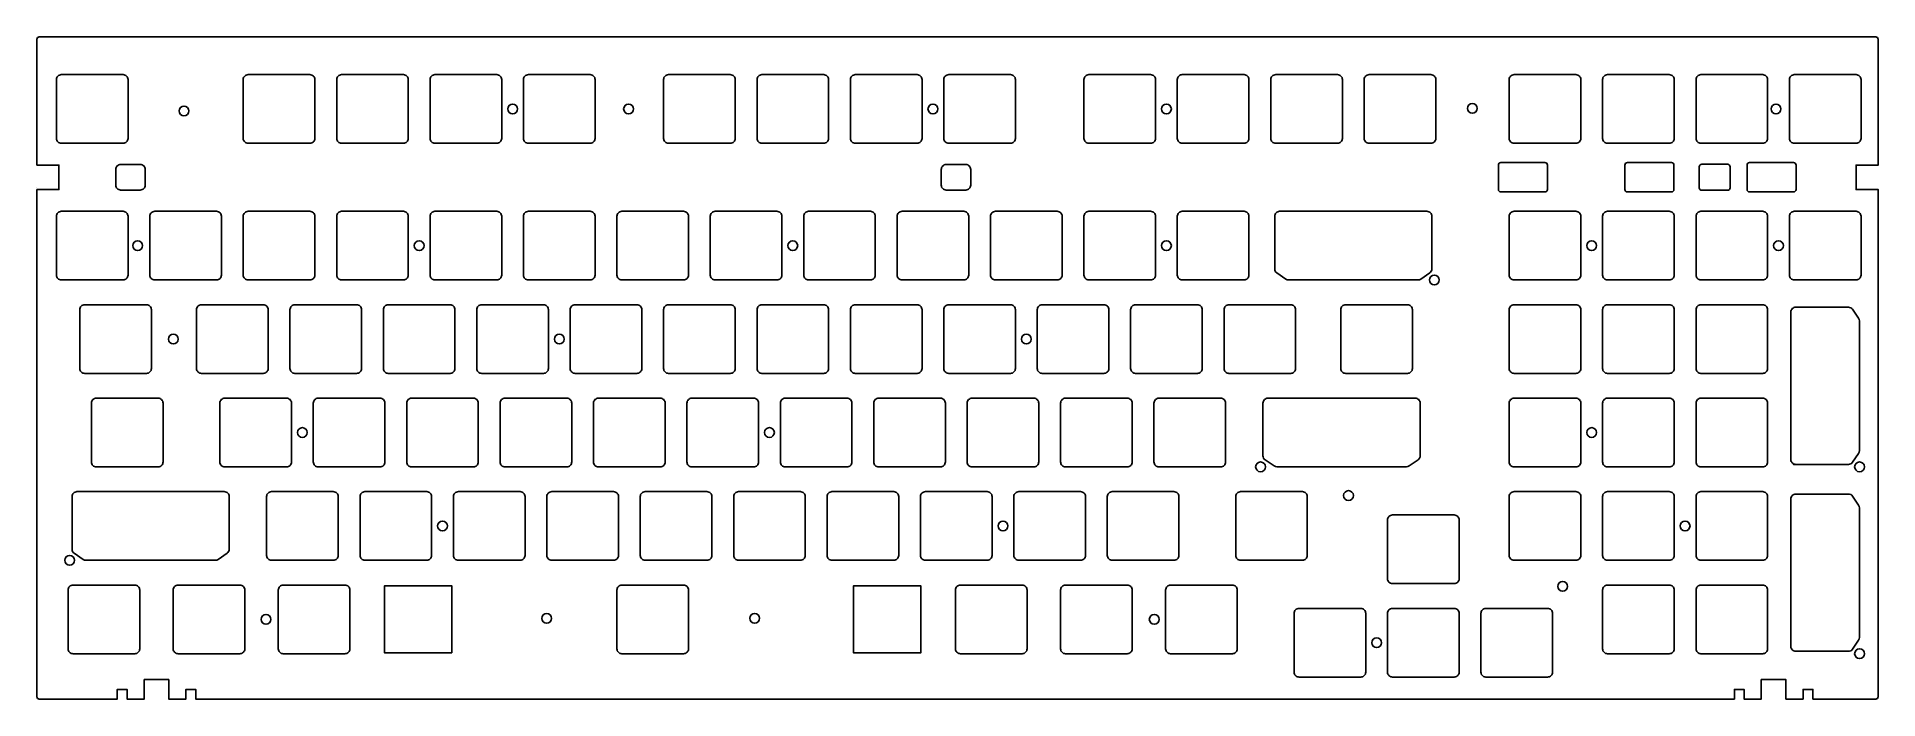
# Model space of a CAD drawing. Header units: millimetres. Extents: x -2 to 374, y -130 to 5.
import ezdxf

# ---------------------------------------------------------------- set-up
doc = ezdxf.new("R2010")
doc.units = ezdxf.units.MM
doc.layers.get('0').update_dxf_attribs({"linetype": 'CONTINUOUS'})

msp = doc.modelspace()

# ---------------------------------------------------------------- linework, layer by layer
msp.add_line((-1.77, -25.46), (-1.77, -25.46))
for points in [[(358.43, -129.86), (356.42, -129.86), (354.93, -129.86), (354.93, -125.86), (349.92, -125.86), (349.92, -129.86), (348.42, -129.86), (346.42, -129.86), (346.42, -127.86), (344.42, -127.86), (344.42, -129.86), (30.62, -129.86), (30.62, -127.86), (28.62, -127.86), (28.62, -129.86), (26.62, -129.86), (25.12, -129.86), (25.12, -125.86), (20.12, -125.86), (20.12, -129.86), (18.62, -129.86), (16.62, -129.86), (16.62, -127.86), (14.62, -127.86), (14.62, -129.86), (-1.27, -129.86, -0.414214), (-1.77, -129.36), (-1.77, -25.96), (-0.47, -25.96), (2.73, -25.96), (2.73, -20.96), (-1.77, -20.96), (-1.77, 4.67, -0.414214), (-1.27, 5.17), (373.25, 5.17, -0.414214), (373.75, 4.67), (373.75, -20.96), (369.25, -20.96), (369.25, -25.96), (373.75, -25.96), (373.75, -129.36, -0.414214), (373.25, -129.86), (360.43, -129.86), (360.43, -127.86), (358.43, -127.86)], [(3.22, -16.53), (15.82, -16.53, 0.414214), (16.82, -15.53), (16.82, -3.53, 0.414214), (15.82, -2.53), (3.22, -2.53, 0.414214), (2.22, -3.53), (2.22, -15.53, 0.414214)], [(53.92, -16.53), (41.32, -16.53, -0.414214), (40.32, -15.53), (40.32, -3.53, -0.414214), (41.32, -2.53), (53.92, -2.53, -0.414214), (54.92, -3.53), (54.92, -15.53, -0.414214)], [(59.38, -15.53), (59.38, -3.53, -0.414214), (60.38, -2.53), (72.98, -2.53, -0.414214), (73.97, -3.53), (73.97, -15.53, -0.414214), (72.98, -16.53), (60.38, -16.53, -0.414214)], [(78.42, -15.53, 0.414214), (79.42, -16.53), (92.03, -16.53, 0.414214), (93.03, -15.53), (93.03, -3.53, 0.414214), (92.03, -2.53), (79.42, -2.53, 0.414214), (78.42, -3.53)], [(98.47, -2.53), (111.08, -2.53, -0.414214), (112.07, -3.53), (112.07, -15.53, -0.414214), (111.08, -16.53), (98.47, -16.53, -0.414214), (97.48, -15.53), (97.48, -3.53, -0.414214)], [(127.05, -16.53, -0.414214), (126.05, -15.53), (126.05, -3.53, -0.414214), (127.05, -2.53), (139.65, -2.53, -0.414214), (140.65, -3.53), (140.65, -15.53, -0.414214), (139.65, -16.53)], [(158.7, -2.53), (146.1, -2.53, 0.414214), (145.1, -3.53), (145.1, -15.53, 0.414214), (146.1, -16.53), (158.7, -16.53, 0.414214), (159.7, -15.53), (159.7, -3.53, 0.414214)], [(177.75, -2.53), (165.15, -2.53, 0.414214), (164.15, -3.53), (164.15, -15.53, 0.414214), (165.15, -16.53), (177.75, -16.53, 0.414214), (178.75, -15.53), (178.75, -3.53, 0.414214)], [(196.8, -2.53, -0.414214), (197.8, -3.53), (197.8, -15.53, -0.414214), (196.8, -16.53), (184.2, -16.53, -0.414214), (183.2, -15.53), (183.2, -3.53, -0.414214), (184.2, -2.53)], [(226.38, -3.53, 0.414214), (225.38, -2.53), (212.78, -2.53, 0.414214), (211.78, -3.53), (211.78, -15.53, 0.414214), (212.78, -16.53), (225.38, -16.53, 0.414214), (226.38, -15.53)], [(230.82, -3.53, -0.414214), (231.83, -2.53), (244.43, -2.53, -0.414214), (245.43, -3.53), (245.43, -15.53, -0.414214), (244.43, -16.53), (231.83, -16.53, -0.414214), (230.82, -15.53)], [(264.48, -3.53), (264.48, -15.53, -0.414214), (263.48, -16.53), (250.88, -16.53, -0.414214), (249.88, -15.53), (249.88, -3.53, -0.414214), (250.88, -2.53), (263.48, -2.53, -0.414214)], [(282.53, -2.53, -0.414214), (283.53, -3.53), (283.53, -15.53, -0.414214), (282.53, -16.53), (269.93, -16.53, -0.414214), (268.93, -15.53), (268.93, -3.53, -0.414214), (269.93, -2.53)], [(312.1, -16.53, 0.414214), (313.1, -15.53), (313.1, -3.53, 0.414214), (312.1, -2.53), (299.5, -2.53, 0.414214), (298.5, -3.53), (298.5, -15.53, 0.414214), (299.5, -16.53)], [(318.55, -16.53, -0.414214), (317.55, -15.53), (317.55, -3.53, -0.414214), (318.55, -2.53), (331.15, -2.53, -0.414214), (332.15, -3.53), (332.15, -15.53, -0.414214), (331.15, -16.53)], [(350.2, -16.53), (337.6, -16.53, -0.414214), (336.6, -15.53), (336.6, -3.53, -0.414214), (337.6, -2.53), (350.2, -2.53, -0.414214), (351.2, -3.53), (351.2, -15.53, -0.414214)], [(369.25, -2.53, -0.414214), (370.25, -3.53), (370.25, -15.53, -0.414214), (369.25, -16.53), (356.65, -16.53, -0.414214), (355.65, -15.53), (355.65, -3.53, -0.414214), (356.65, -2.53)], [(20.32, -25.06), (20.32, -21.86, 0.414214), (19.33, -20.86), (15.32, -20.86, 0.414214), (14.32, -21.86), (14.32, -25.06, 0.414214), (15.32, -26.06), (19.33, -26.06, 0.414214)], [(188.68, -25.06, -0.414214), (187.68, -26.06), (183.68, -26.06, -0.414214), (182.68, -25.06), (182.68, -21.86, -0.414214), (183.68, -20.86), (187.68, -20.86, -0.414214), (188.68, -21.86)], [(296.3, -25.96, 0.414214), (296.8, -26.46), (305.8, -26.46, 0.414214), (306.3, -25.96), (306.3, -20.96, 0.414214), (305.8, -20.46), (296.8, -20.46, 0.414214), (296.3, -20.96)], [(331.6, -20.46), (322.6, -20.46, 0.414214), (322.1, -20.96), (322.1, -25.96, 0.414214), (322.6, -26.46), (331.6, -26.46, 0.414214), (332.1, -25.96), (332.1, -20.96, 0.414214)], [(337.26, -21.31), (337.26, -25.61, 0.414214), (337.76, -26.11), (343.06, -26.11, 0.414214), (343.56, -25.61), (343.56, -21.31, 0.414214), (343.06, -20.81), (337.76, -20.81, 0.414214)], [(356.5, -26.46, 0.414214), (357, -25.96), (357, -20.96, 0.414214), (356.5, -20.46), (347.5, -20.46, 0.414214), (347, -20.96), (347, -25.96, 0.414214), (347.5, -26.46)], [(16.82, -31.4), (16.82, -43.4, -0.414214), (15.82, -44.4), (3.22, -44.4, -0.414214), (2.22, -43.4), (2.22, -31.4, -0.414214), (3.22, -30.4), (15.82, -30.4, -0.414214)], [(35.87, -31.4, 0.414214), (34.88, -30.4), (22.27, -30.4, 0.414214), (21.27, -31.4), (21.27, -43.4, 0.414214), (22.27, -44.4), (34.88, -44.4, 0.414214), (35.87, -43.4)], [(53.92, -44.4), (41.32, -44.4, -0.414214), (40.32, -43.4), (40.32, -31.4, -0.414214), (41.32, -30.4), (53.92, -30.4, -0.414214), (54.92, -31.4), (54.92, -43.4, -0.414214)], [(59.38, -31.4, -0.414214), (60.38, -30.4), (72.98, -30.4, -0.414214), (73.97, -31.4), (73.97, -43.4, -0.414214), (72.98, -44.4), (60.38, -44.4, -0.414214), (59.38, -43.4)], [(78.42, -43.4, 0.414214), (79.42, -44.4), (92.03, -44.4, 0.414214), (93.03, -43.4), (93.03, -31.4, 0.414214), (92.03, -30.4), (79.42, -30.4, 0.414214), (78.42, -31.4)], [(98.47, -30.4), (111.08, -30.4, -0.414214), (112.07, -31.4), (112.07, -43.4, -0.414214), (111.08, -44.4), (98.47, -44.4, -0.414214), (97.48, -43.4), (97.48, -31.4, -0.414214)], [(116.53, -43.4, 0.414214), (117.53, -44.4), (130.12, -44.4, 0.414214), (131.12, -43.4), (131.12, -31.4, 0.414214), (130.12, -30.4), (117.53, -30.4, 0.414214), (116.53, -31.4)], [(136.57, -30.4, 0.414214), (135.57, -31.4), (135.57, -43.4, 0.414214), (136.57, -44.4), (149.17, -44.4, 0.414214), (150.18, -43.4), (150.18, -31.4, 0.414214), (149.17, -30.4)], [(169.22, -43.4), (169.22, -31.4, 0.414214), (168.22, -30.4), (155.62, -30.4, 0.414214), (154.62, -31.4), (154.62, -43.4, 0.414214), (155.62, -44.4), (168.22, -44.4, 0.414214)], [(173.68, -31.4), (173.68, -43.4, 0.414214), (174.68, -44.4), (187.28, -44.4, 0.414214), (188.27, -43.4), (188.27, -31.4, 0.414214), (187.28, -30.4), (174.68, -30.4, 0.414214)], [(207.33, -31.4, 0.414214), (206.32, -30.4), (193.73, -30.4, 0.414214), (192.73, -31.4), (192.73, -43.4, 0.414214), (193.73, -44.4), (206.32, -44.4, 0.414214), (207.33, -43.4)], [(211.78, -43.4), (211.78, -31.4, -0.414214), (212.78, -30.4), (225.38, -30.4, -0.414214), (226.38, -31.4), (226.38, -43.4, -0.414214), (225.38, -44.4), (212.78, -44.4, -0.414214)], [(245.43, -43.4), (245.43, -31.4, 0.414214), (244.43, -30.4), (231.83, -30.4, 0.414214), (230.82, -31.4), (230.82, -43.4, 0.414214), (231.83, -44.4), (244.43, -44.4, 0.414214)], [(281.73, -30.4, -0.414214), (282.73, -31.4), (282.73, -42.14, -0.246031), (282.29, -42.97), (280.48, -44.22, -0.152628), (279.91, -44.4), (253.49, -44.4, -0.152628), (252.92, -44.22), (251.11, -42.97, -0.246031), (250.68, -42.14), (250.68, -31.4, -0.414214), (251.68, -30.4)], [(299.5, -30.4), (312.1, -30.4, -0.414214), (313.1, -31.4), (313.1, -43.4, -0.414214), (312.1, -44.4), (299.5, -44.4, -0.414214), (298.5, -43.4), (298.5, -31.4, -0.414214)], [(317.55, -31.4, -0.414214), (318.55, -30.4), (331.15, -30.4, -0.414214), (332.15, -31.4), (332.15, -43.4, -0.414214), (331.15, -44.4), (318.55, -44.4, -0.414214), (317.55, -43.4)], [(350.2, -44.4, 0.414214), (351.2, -43.4), (351.2, -31.4, 0.414214), (350.2, -30.4), (337.6, -30.4, 0.414214), (336.6, -31.4), (336.6, -43.4, 0.414214), (337.6, -44.4)], [(356.65, -44.4), (369.25, -44.4, 0.414214), (370.25, -43.4), (370.25, -31.4, 0.414214), (369.25, -30.4), (356.65, -30.4, 0.414214), (355.65, -31.4), (355.65, -43.4, 0.414214)], [(7.99, -49.45, 0.414214), (6.99, -50.45), (6.99, -62.45, 0.414214), (7.99, -63.45), (20.59, -63.45, 0.414214), (21.59, -62.45), (21.59, -50.45, 0.414214), (20.59, -49.45)], [(44.4, -49.45), (31.8, -49.45, 0.414214), (30.8, -50.45), (30.8, -62.45, 0.414214), (31.8, -63.45), (44.4, -63.45, 0.414214), (45.4, -62.45), (45.4, -50.45, 0.414214)], [(63.45, -63.45, 0.414214), (64.45, -62.45), (64.45, -50.45, 0.414214), (63.45, -49.45), (50.85, -49.45, 0.414214), (49.85, -50.45), (49.85, -62.45, 0.414214), (50.85, -63.45)], [(69.9, -63.45), (82.5, -63.45, 0.414214), (83.5, -62.45), (83.5, -50.45, 0.414214), (82.5, -49.45), (69.9, -49.45, 0.414214), (68.9, -50.45), (68.9, -62.45, 0.414214)], [(102.55, -50.45, 0.414214), (101.55, -49.45), (88.95, -49.45, 0.414214), (87.95, -50.45), (87.95, -62.45, 0.414214), (88.95, -63.45), (101.55, -63.45, 0.414214), (102.55, -62.45)], [(108, -49.45, 0.414214), (107, -50.45), (107, -62.45, 0.414214), (108, -63.45), (120.6, -63.45, 0.414214), (121.6, -62.45), (121.6, -50.45, 0.414214), (120.6, -49.45)], [(140.65, -62.45, -0.414214), (139.65, -63.45), (127.05, -63.45, -0.414214), (126.05, -62.45), (126.05, -50.45, -0.414214), (127.05, -49.45), (139.65, -49.45, -0.414214), (140.65, -50.45)], [(145.1, -62.45, 0.414214), (146.1, -63.45), (158.7, -63.45, 0.414214), (159.7, -62.45), (159.7, -50.45, 0.414214), (158.7, -49.45), (146.1, -49.45, 0.414214), (145.1, -50.45)], [(164.15, -62.45, 0.414214), (165.15, -63.45), (177.75, -63.45, 0.414214), (178.75, -62.45), (178.75, -50.45, 0.414214), (177.75, -49.45), (165.15, -49.45, 0.414214), (164.15, -50.45)], [(184.2, -63.45), (196.8, -63.45, 0.414214), (197.8, -62.45), (197.8, -50.45, 0.414214), (196.8, -49.45), (184.2, -49.45, 0.414214), (183.2, -50.45), (183.2, -62.45, 0.414214)], [(202.25, -62.45), (202.25, -50.45, -0.414214), (203.25, -49.45), (215.85, -49.45, -0.414214), (216.85, -50.45), (216.85, -62.45, -0.414214), (215.85, -63.45), (203.25, -63.45, -0.414214)], [(235.9, -50.45, 0.414214), (234.9, -49.45), (222.3, -49.45, 0.414214), (221.3, -50.45), (221.3, -62.45, 0.414214), (222.3, -63.45), (234.9, -63.45, 0.414214), (235.9, -62.45)], [(241.35, -49.45, 0.414214), (240.35, -50.45), (240.35, -62.45, 0.414214), (241.35, -63.45), (253.95, -63.45, 0.414214), (254.95, -62.45), (254.95, -50.45, 0.414214), (253.95, -49.45)], [(277.76, -49.45), (265.16, -49.45, 0.414214), (264.16, -50.45), (264.16, -62.45, 0.414214), (265.16, -63.45), (277.76, -63.45, 0.414214), (278.76, -62.45), (278.76, -50.45, 0.414214)], [(312.1, -63.45), (299.5, -63.45, -0.414214), (298.5, -62.45), (298.5, -50.45, -0.414214), (299.5, -49.45), (312.1, -49.45, -0.414214), (313.1, -50.45), (313.1, -62.45, -0.414214)], [(331.15, -63.45, 0.414214), (332.15, -62.45), (332.15, -50.45, 0.414214), (331.15, -49.45), (318.55, -49.45, 0.414214), (317.55, -50.45), (317.55, -62.45, 0.414214), (318.55, -63.45)], [(337.6, -63.45, -0.414214), (336.6, -62.45), (336.6, -50.45, -0.414214), (337.6, -49.45), (350.2, -49.45, -0.414214), (351.2, -50.45), (351.2, -62.45, -0.414214), (350.2, -63.45)], [(368.52, -81.57), (369.77, -79.76, 0.152628), (369.95, -79.19), (369.95, -52.76, 0.152628), (369.77, -52.19), (368.52, -50.38, 0.246031), (367.69, -49.95), (356.95, -49.95, 0.414214), (355.95, -50.95), (355.95, -81, 0.414214), (356.95, -82), (356.45, -82), (367.69, -82, 0.246031)], [(10.37, -68.5, 0.414214), (9.37, -69.5), (9.37, -81.5, 0.414214), (10.37, -82.5), (22.97, -82.5, 0.414214), (23.97, -81.5), (23.97, -69.5, 0.414214), (22.97, -68.5)], [(49.16, -82.5), (36.56, -82.5, -0.414214), (35.56, -81.5), (35.56, -69.5, -0.414214), (36.56, -68.5), (49.16, -68.5, -0.414214), (50.16, -69.5), (50.16, -81.5, -0.414214)], [(54.61, -69.5, -0.414214), (55.61, -68.5), (68.21, -68.5, -0.414214), (69.21, -69.5), (69.21, -81.5, -0.414214), (68.21, -82.5), (55.61, -82.5, -0.414214), (54.61, -81.5)], [(87.26, -82.5, 0.414214), (88.26, -81.5), (88.26, -69.5, 0.414214), (87.26, -68.5), (74.66, -68.5, 0.414214), (73.66, -69.5), (73.66, -81.5, 0.414214), (74.66, -82.5)], [(107.31, -69.5, 0.414214), (106.31, -68.5), (93.71, -68.5, 0.414214), (92.71, -69.5), (92.71, -81.5, 0.414214), (93.71, -82.5), (106.31, -82.5, 0.414214), (107.31, -81.5)], [(125.36, -82.5), (112.76, -82.5, -0.414214), (111.76, -81.5), (111.76, -69.5, -0.414214), (112.76, -68.5), (125.36, -68.5, -0.414214), (126.36, -69.5), (126.36, -81.5, -0.414214)], [(130.81, -81.5, 0.414214), (131.81, -82.5), (144.41, -82.5, 0.414214), (145.41, -81.5), (145.41, -69.5, 0.414214), (144.41, -68.5), (131.81, -68.5, 0.414214), (130.81, -69.5)], [(164.46, -69.5, 0.414214), (163.46, -68.5), (150.86, -68.5, 0.414214), (149.86, -69.5), (149.86, -81.5, 0.414214), (150.86, -82.5), (163.46, -82.5, 0.414214), (164.46, -81.5)], [(183.51, -69.5), (183.51, -81.5, -0.414214), (182.51, -82.5), (169.91, -82.5, -0.414214), (168.91, -81.5), (168.91, -69.5, -0.414214), (169.91, -68.5), (182.51, -68.5, -0.414214)], [(187.96, -69.5, -0.414214), (188.96, -68.5), (201.56, -68.5, -0.414214), (202.56, -69.5), (202.56, -81.5, -0.414214), (201.56, -82.5), (188.96, -82.5, -0.414214), (187.96, -81.5)], [(221.61, -69.5), (221.61, -81.5, -0.414214), (220.61, -82.5), (208.01, -82.5, -0.414214), (207.01, -81.5), (207.01, -69.5, -0.414214), (208.01, -68.5), (220.61, -68.5, -0.414214)], [(227.06, -68.5, 0.414214), (226.06, -69.5), (226.06, -81.5, 0.414214), (227.06, -82.5), (239.66, -82.5, 0.414214), (240.66, -81.5), (240.66, -69.5, 0.414214), (239.66, -68.5)], [(251.11, -82.5), (277.53, -82.5, 0.152628), (278.1, -82.32), (279.91, -81.07, 0.246031), (280.34, -80.24), (280.34, -69.5, 0.414214), (279.34, -68.5), (249.29, -68.5, 0.414214), (248.29, -69.5), (248.29, -80.24, 0.246031), (248.72, -81.07), (250.54, -82.32, 0.152628)], [(313.1, -69.5), (313.1, -81.5, -0.414214), (312.1, -82.5), (299.5, -82.5, -0.414214), (298.5, -81.5), (298.5, -69.5, -0.414214), (299.5, -68.5), (312.1, -68.5, -0.414214)], [(332.15, -69.5, 0.414214), (331.15, -68.5), (318.55, -68.5, 0.414214), (317.55, -69.5), (317.55, -81.5, 0.414214), (318.55, -82.5), (331.15, -82.5, 0.414214), (332.15, -81.5)], [(337.6, -68.5, 0.414214), (336.6, -69.5), (336.6, -81.5, 0.414214), (337.6, -82.5), (350.2, -82.5, 0.414214), (351.2, -81.5), (351.2, -69.5, 0.414214), (350.2, -68.5)], [(5.41, -99.29), (5.41, -88.55, -0.414214), (6.41, -87.55), (36.46, -87.55, -0.414214), (37.46, -88.55), (37.46, -99.29, -0.246031), (37.03, -100.12), (35.21, -101.37, -0.152628), (34.64, -101.55), (8.22, -101.55, -0.152638), (7.65, -101.37), (5.84, -100.12, -0.24602)], [(46.09, -101.55), (58.69, -101.55, 0.414214), (59.69, -100.55), (59.69, -88.55, 0.414214), (58.69, -87.55), (46.09, -87.55, 0.414214), (45.09, -88.55), (45.09, -100.55, 0.414214)], [(64.14, -88.55), (64.14, -100.55, 0.414214), (65.14, -101.55), (77.74, -101.55, 0.414214), (78.74, -100.55), (78.74, -88.55, 0.414214), (77.74, -87.55), (65.14, -87.55, 0.414214)], [(97.79, -88.55), (97.79, -100.55, -0.414214), (96.79, -101.55), (84.19, -101.55, -0.414214), (83.19, -100.55), (83.19, -88.55, -0.414214), (84.19, -87.55), (96.79, -87.55, -0.414214)], [(115.84, -87.55, -0.414214), (116.84, -88.55), (116.84, -100.55, -0.414214), (115.84, -101.55), (103.24, -101.55, -0.414214), (102.24, -100.55), (102.24, -88.55, -0.414214), (103.24, -87.55)], [(121.29, -100.55), (121.29, -88.55, -0.414214), (122.29, -87.55), (134.89, -87.55, -0.414214), (135.89, -88.55), (135.89, -100.55, -0.414214), (134.89, -101.55), (122.29, -101.55, -0.414214)], [(140.34, -100.55), (140.34, -88.55, -0.414214), (141.34, -87.55), (153.94, -87.55, -0.414214), (154.94, -88.55), (154.94, -100.55, -0.414214), (153.94, -101.55), (141.34, -101.55, -0.414214)], [(173.99, -88.55, 0.414214), (172.99, -87.55), (160.39, -87.55, 0.414214), (159.39, -88.55), (159.39, -100.55, 0.414214), (160.39, -101.55), (172.99, -101.55, 0.414214), (173.99, -100.55)], [(178.44, -88.55, -0.414214), (179.44, -87.55), (192.04, -87.55, -0.414214), (193.04, -88.55), (193.04, -100.55, -0.414214), (192.04, -101.55), (179.44, -101.55, -0.414214), (178.44, -100.55)], [(197.49, -88.55), (197.49, -100.55, 0.414214), (198.49, -101.55), (211.09, -101.55, 0.414214), (212.09, -100.55), (212.09, -88.55, 0.414214), (211.09, -87.55), (198.49, -87.55, 0.414214)], [(217.54, -101.55, -0.414214), (216.54, -100.55), (216.54, -88.55, -0.414214), (217.54, -87.55), (230.14, -87.55, -0.414214), (231.14, -88.55), (231.14, -100.55, -0.414214), (230.14, -101.55)], [(242.73, -100.55, 0.414214), (243.73, -101.55), (256.33, -101.55, 0.414214), (257.33, -100.55), (257.33, -88.55, 0.414214), (256.33, -87.55), (243.73, -87.55, 0.414214), (242.73, -88.55)], [(298.5, -88.55, -0.414214), (299.5, -87.55), (312.1, -87.55, -0.414214), (313.1, -88.55), (313.1, -100.55, -0.414214), (312.1, -101.55), (299.5, -101.55, -0.414214), (298.5, -100.55)], [(332.15, -88.55), (332.15, -100.55, -0.414214), (331.15, -101.55), (318.55, -101.55, -0.414214), (317.55, -100.55), (317.55, -88.55, -0.414214), (318.55, -87.55), (331.15, -87.55, -0.414214)], [(351.2, -88.55), (351.2, -100.55, -0.414214), (350.2, -101.55), (337.6, -101.55, -0.414214), (336.6, -100.55), (336.6, -88.55, -0.414214), (337.6, -87.55), (350.2, -87.55, -0.414214)], [(369.95, -90.86), (369.95, -117.29, -0.152628), (369.77, -117.86), (368.52, -119.67, -0.246031), (367.69, -120.1), (356.95, -120.1, -0.414214), (355.95, -119.1), (355.95, -89.05, -0.414214), (356.95, -88.05), (367.69, -88.05, -0.246031), (368.52, -88.48), (369.77, -90.29, -0.152628)], [(287.29, -106.31), (274.69, -106.31, -0.414214), (273.69, -105.31), (273.69, -93.31, -0.414214), (274.69, -92.31), (287.29, -92.31, -0.414214), (288.29, -93.31), (288.29, -105.31, -0.414214)], [(18.21, -120.6, 0.414214), (19.21, -119.6), (19.21, -107.6, 0.414214), (18.21, -106.6), (5.61, -106.6, 0.414214), (4.61, -107.6), (4.61, -119.6, 0.414214), (5.61, -120.6)], [(39.64, -120.6, 0.414214), (40.64, -119.6), (40.64, -107.6, 0.414214), (39.64, -106.6), (27.04, -106.6, 0.414214), (26.04, -107.6), (26.04, -119.6, 0.414214), (27.04, -120.6)], [(62.07, -119.6), (62.07, -107.6, 0.414214), (61.07, -106.6), (48.47, -106.6, 0.414214), (47.47, -107.6), (47.47, -119.6, 0.414214), (48.47, -120.6), (61.07, -120.6, 0.414214)], [(117.53, -120.6), (130.12, -120.6, 0.414214), (131.12, -119.6), (131.12, -107.6, 0.414214), (130.12, -106.6), (117.53, -106.6, 0.414214), (116.53, -107.6), (116.53, -119.6, 0.414214)], [(199.18, -120.6), (186.58, -120.6, -0.414214), (185.58, -119.6), (185.58, -107.6, -0.414214), (186.58, -106.6), (199.18, -106.6, -0.414214), (200.18, -107.6), (200.18, -119.6, -0.414214)], [(207.01, -107.6, -0.414214), (208.01, -106.6), (220.61, -106.6, -0.414214), (221.61, -107.6), (221.61, -119.6, -0.414214), (220.61, -120.6), (208.01, -120.6, -0.414214), (207.01, -119.6)], [(228.44, -119.6), (228.44, -107.6, -0.414214), (229.44, -106.6), (242.04, -106.6, -0.414214), (243.04, -107.6), (243.04, -119.6, -0.414214), (242.04, -120.6), (229.44, -120.6, -0.414214)], [(332.15, -107.6, 0.414214), (331.15, -106.6), (318.55, -106.6, 0.414214), (317.55, -107.6), (317.55, -119.6, 0.414214), (318.55, -120.6), (331.15, -120.6, 0.414214), (332.15, -119.6)], [(337.6, -120.6, -0.414214), (336.6, -119.6), (336.6, -107.6, -0.414214), (337.6, -106.6), (350.2, -106.6, -0.414214), (351.2, -107.6), (351.2, -119.6, -0.414214), (350.2, -120.6)], [(254.64, -112.36), (254.64, -124.36, 0.414214), (255.64, -125.36), (268.24, -125.36, 0.414214), (269.24, -124.36), (269.24, -112.36, 0.414214), (268.24, -111.36), (255.64, -111.36, 0.414214)], [(287.29, -111.36), (274.69, -111.36, 0.414214), (273.69, -112.36), (273.69, -124.36, 0.414214), (274.69, -125.36), (287.29, -125.36, 0.414214), (288.29, -124.36), (288.29, -112.36, 0.414214)], [(293.74, -111.36, 0.414214), (292.74, -112.36), (292.74, -124.36, 0.414214), (293.74, -125.36), (306.34, -125.36, 0.414214), (307.34, -124.36), (307.34, -112.36, 0.414214), (306.34, -111.36)]]:
    msp.add_lwpolyline(points, format="xyb", close=True)
for points in [[(82.86, -120.45), (82.86, -106.75), (69.16, -106.75), (69.15, -120.45)], [(164.79, -107.02), (164.79, -120.45), (178.48, -120.45), (178.48, -106.75), (164.79, -106.75)]]:
    msp.add_lwpolyline(points, close=True)
for centre in [(28.23, -9.93), (95.25, -9.53), (118.9, -9.53), (180.97, -9.53), (228.6, -9.53), (291, -9.42), (352.92, -9.53), (18.8, -37.4), (76.2, -37.4), (152.4, -37.4), (228.6, -37.4), (315.33, -37.4), (353.42, -37.4), (283.23, -44.4), (26.06, -56.45), (104.78, -56.45), (200.03, -56.45), (52.39, -75.5), (147.64, -75.5), (315.33, -75.5), (247.79, -82.5), (369.95, -82.5), (265.73, -88.35), (80.96, -94.55), (195.26, -94.55), (334.38, -94.55), (4.91, -101.55), (309.39, -106.86), (44.95, -113.6), (102.22, -113.4), (144.63, -113.38), (226.11, -113.6), (271.46, -118.36), (369.95, -120.6)]:
    msp.add_circle(centre, 1)

doc.saveas('drawing.dxf')
